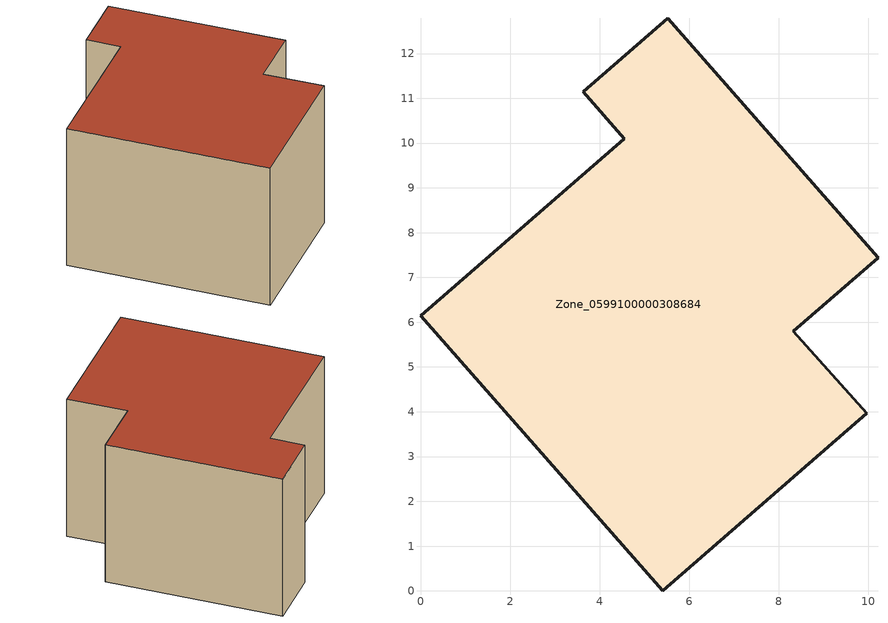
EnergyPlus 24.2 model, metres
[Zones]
Zone_0599100000308684
 floor ground (C_G): 4.55,10.1 3.63,11.15 5.52,12.79 10.22,7.44 8.33,5.8 9.97,3.97 5.41,0 0,6.15 z0
 wall outside (C_F): 5.41,0 9.97,3.97 8.33,5.8 10.22,7.44 5.52,12.79 3.63,11.15 4.55,10.1 0,6.15 5.41,0 z0:6.2
 roof outside (C_R): 4.55,10.1 0,6.15 5.41,0 9.97,3.97 8.33,5.8 10.22,7.44 5.52,12.79 3.63,11.15 z6.2
[BUILDING]
Pand.0599100000308684: North Axis=0; Terrain=City; Loads Convergence Tolerance Value=0.04; Temperature Convergence Tolerance Value=0.4; Solar Distribution=FullExterior; Maximum Number of Warmup Days=25; Minimum Number of Warmup Days=1
[Site:Location]
Rotterdam.The.Hague.AP_ZH_NLD Design_Conditions: Latitude=51.96; Longitude=4.45; Time Zone=1; Elevation=-4.5
[SITE:GROUNDTEMPERATURE:BUILDINGSURFACE]
18, 18, 18, 18, 18, 18, 18, 18, 18, 18, 18, 18
[MATERIAL] Thermal Absorptance=0.9; Solar Absorptance=0.7; Visible Absorptance=0.7
Name | Roughness | Thickness | Conductivity | Density | Specific Heat
G.TI.1946 | MediumSmooth | 0.15 | 1 | 540 | 1210
F.TI.1946 | Rough | 0.3 | 0.857143 | 1920 | 840
R.TI.1946 | MediumRough | 0.2 | 0.1 | 1500 | 1000
[CONSTRUCTION]
C_G: G.TI.1946
C_F: F.TI.1946
C_R: R.TI.1946
[ZONE]
Zone_0599100000308684: Type=1; Multiplier=1; Ceiling Height=Autocalculate; Volume=Autocalculate; Floor Area=autocalculate; Part of Total Floor Area=Yes
[ZONEINFILTRATION:DESIGNFLOWRATE]
Infil_Zone_0599100000308684: Zone or ZoneList or Space or SpaceList=Zone_0599100000308684; Schedule=AlwaysOn; Design Flow Rate Calculation Method=Flow/Area; Flow Rate per Floor Area=0.003; Constant Term Coefficient=1; Temperature Term Coefficient=0; Velocity Term Coefficient=0; Velocity Squared Term Coefficient=0
[HVACTEMPLATE:ZONE:IDEALLOADSAIRSYSTEM]
Zone_0599100000308684: Maximum Heating Supply Air Temperature=50; Minimum Cooling Supply Air Temperature=13; Maximum Heating Supply Air Humidity Ratio=0.0156; Minimum Cooling Supply Air Humidity Ratio=0.0077; Heating Limit=NoLimit; Cooling Limit=NoLimit; Dehumidification Control Type=ConstantSensibleHeatRatio; Cooling Sensible Heat Ratio=0.7; Dehumidification Setpoint=60; Humidification Control Type=None; Humidification Setpoint=30; Outdoor Air Method=None; Outdoor Air Flow Rate per Person=0.00944; Outdoor Air Flow Rate per Zone Floor Area=0; Outdoor Air Flow Rate per Zone=0; Demand Controlled Ventilation Type=None; Outdoor Air Economizer Type=NoEconomizer; Heat Recovery Type=None; Sensible Heat Recovery Effectiveness=0.7; Latent Heat Recovery Effectiveness=0.65
[ZONECONTROL:THERMOSTAT]
ThermostatControl_Zone_0599100000308684: Zone or ZoneList=Zone_0599100000308684; Control Type Schedule=DualSetpointControlType; Control 1=Thermostat_Zone_0599100000308684; Temperature Difference Between Cutout And Setpoint=0
[THERMOSTATSETPOINT:DUALSETPOINT]
Thermostat_Zone_0599100000308684: Heating Setpoint Temperature Schedule=HeatingSetpoint_Zone_0599100000308684; Cooling Setpoint Temperature Schedule=CoolingSetpoint_Zone_0599100000308684
[SCHEDULE:COMPACT]
HeatingSetpoint_Zone_0599100000308684: Through: 12/31, For: AllDays, Until: 24:00, 21
CoolingSetpoint_Zone_0599100000308684: Through: 12/31, For: AllDays, Until: 24:00, 24
DualSetpointControlType: Through: 12/31, For: AllDays, Until: 24:00, 4
AlwaysOn: Through: 12/31, For: AllDays, Until: 24:00, 1
